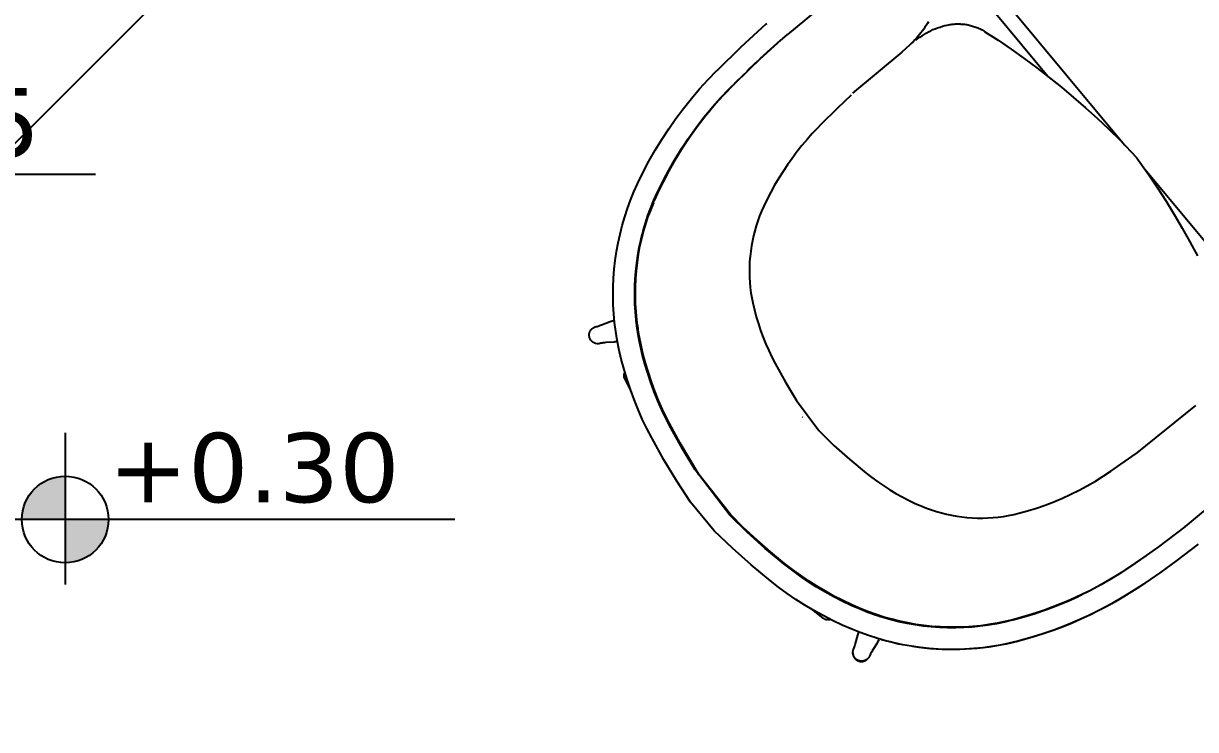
# Model space of a CAD drawing. Header units: millimetres. Extents: x 24870 to 27223, y 1839 to 3696.
# Drawn here: x 26509.9 to 26645.3, y 2853.5 to 2935 of the extents above; entities that cross this region are included whole.
import ezdxf

# ---------------------------------------------------------------- set-up
doc = ezdxf.new("R2010")
doc.units = ezdxf.units.MM
doc.layers.add('0-gnrl-symb-elevation', color=6, linetype='Continuous')
doc.layers.add('2-tef-hareketli', color=251, linetype='Continuous')
doc.styles.add('geoID', font='verdana.ttf')

# ---------------------------------------------------------------- blocks, each defined once
blk = doc.blocks.new('targe plan')
at = {"color": 0}
for p, q in [((2870.63, 126.97), (2873.47, 127.49)), ((2873.47, 127.49), (2876.32, 127.93)), ((2876.32, 127.93), (2879.19, 128.27)), ((2879.19, 128.27), (2883.52, 128.27)), ((2883.52, 128.27), (2886.38, 127.93)), ((2886.38, 127.93), (2889.23, 127.49)), ((2889.23, 127.49), (2892.07, 126.97)), ((2865.92, 125.7), (2867.09, 126.07)), ((2867.09, 126.07), (2868.26, 126.41)), ((2868.26, 126.41), (2869.44, 126.71)), ((2869.44, 126.71), (2870.63, 126.97)), ((2870.64, 126.95), (2870.63, 126.97)), ((2892.07, 126.97), (2893.26, 126.71)), ((2892.07, 126.95), (2892.07, 126.97)), ((2893.26, 126.71), (2894.45, 126.41)), ((2894.45, 126.41), (2895.62, 126.07)), ((2895.62, 126.07), (2896.78, 125.7)), ((2856.58, 124.55), (2856.56, 124.51)), ((2856.59, 124.58), (2856.58, 124.55)), ((2856.6, 124.61), (2856.59, 124.58)), ((2856.62, 124.64), (2856.6, 124.61)), ((2856.6, 124.53), (2856.61, 124.56)), ((2856.61, 124.56), (2856.62, 124.59)), ((2856.63, 124.67), (2856.62, 124.64)), ((2856.62, 124.59), (2856.64, 124.62)), ((2856.65, 124.7), (2856.63, 124.67)), ((2856.64, 124.62), (2856.66, 124.65)), ((2856.67, 124.73), (2856.65, 124.7)), ((2856.66, 124.65), (2856.67, 124.68)), ((2856.69, 124.76), (2856.67, 124.73)), ((2856.67, 124.68), (2856.69, 124.71)), ((2856.71, 124.79), (2856.69, 124.76)), ((2856.69, 124.71), (2856.71, 124.74)), ((2856.73, 124.81), (2856.71, 124.79)), ((2856.71, 124.74), (2856.73, 124.77)), ((2856.75, 124.84), (2856.73, 124.81)), ((2856.73, 124.77), (2856.76, 124.8)), ((2856.77, 124.87), (2856.75, 124.84)), ((2856.76, 124.8), (2856.78, 124.82)), ((2856.8, 124.89), (2856.77, 124.87)), ((2856.78, 124.82), (2856.8, 124.85)), ((2856.82, 124.92), (2856.8, 124.89)), ((2856.8, 124.85), (2856.83, 124.87)), ((2856.85, 124.94), (2856.82, 124.92)), ((2856.83, 124.87), (2856.85, 124.9)), ((2856.87, 124.96), (2856.85, 124.94)), ((2856.85, 124.9), (2856.88, 124.92)), ((2856.9, 124.98), (2856.87, 124.96)), ((2856.88, 124.92), (2856.91, 124.94)), ((2856.93, 125), (2856.9, 124.98)), ((2856.91, 124.94), (2856.93, 124.96)), ((2856.96, 125.02), (2856.93, 125)), ((2856.93, 124.96), (2856.96, 124.98)), ((2856.98, 125.04), (2856.96, 125.02)), ((2856.96, 124.98), (2856.99, 125)), ((2857.01, 125.06), (2856.98, 125.04)), ((2856.99, 125), (2857.02, 125.02)), ((2857.04, 125.07), (2857.01, 125.06)), ((2857.02, 125.02), (2857.05, 125.04)), ((2857.07, 125.09), (2857.04, 125.07)), ((2857.05, 125.04), (2857.08, 125.05)), ((2857.11, 125.1), (2857.07, 125.09)), ((2857.08, 125.05), (2857.12, 125.07)), ((2857.14, 125.12), (2857.11, 125.1)), ((2857.12, 125.07), (2857.15, 125.08)), ((2857.17, 125.13), (2857.14, 125.12)), ((2857.15, 125.08), (2857.18, 125.09)), ((2857.2, 125.14), (2857.17, 125.13)), ((2857.18, 125.09), (2857.21, 125.11)), ((2857.23, 125.15), (2857.2, 125.14)), ((2857.21, 125.11), (2857.25, 125.12)), ((2857.27, 125.16), (2857.23, 125.15)), ((2857.25, 125.12), (2857.28, 125.13)), ((2857.3, 125.17), (2857.27, 125.16)), ((2857.28, 125.13), (2857.31, 125.13)), ((2857.34, 125.17), (2857.3, 125.17)), ((2857.31, 125.13), (2857.35, 125.14)), ((2857.37, 125.18), (2857.34, 125.17)), ((2857.35, 125.14), (2857.38, 125.15)), ((2857.4, 125.18), (2857.37, 125.18)), ((2857.38, 125.15), (2857.42, 125.15)), ((2857.44, 125.19), (2857.4, 125.18)), ((2857.42, 125.15), (2857.45, 125.15)), ((2857.47, 125.19), (2857.44, 125.19)), ((2857.45, 125.15), (2857.49, 125.16)), ((2857.51, 125.19), (2857.47, 125.19)), ((2857.49, 125.16), (2857.52, 125.16)), ((2857.51, 125.19), (2857.52, 125.16)), ((2857.54, 125.19), (2857.51, 125.19)), ((2857.52, 125.16), (2857.56, 125.16)), ((2857.57, 125.19), (2857.54, 125.19)), ((2857.56, 125.16), (2857.59, 125.16)), ((2857.61, 125.18), (2857.57, 125.19)), ((2857.59, 125.16), (2857.63, 125.15)), ((2857.64, 125.18), (2857.61, 125.18)), ((2857.63, 125.15), (2857.66, 125.15)), ((2857.67, 125.18), (2857.64, 125.18)), ((2857.66, 125.15), (2857.69, 125.14)), ((2857.71, 125.17), (2857.67, 125.18)), ((2857.69, 125.14), (2857.73, 125.14)), ((2857.74, 125.16), (2857.71, 125.17)), ((2857.73, 125.14), (2857.76, 125.13)), ((2857.77, 125.15), (2857.74, 125.16)), ((2857.76, 125.13), (2857.8, 125.12)), ((2857.81, 125.14), (2857.77, 125.15)), ((2857.8, 125.12), (2857.83, 125.11)), ((2857.84, 125.13), (2857.81, 125.14)), ((2857.83, 125.11), (2857.86, 125.1)), ((2857.87, 125.12), (2857.84, 125.13)), ((2857.86, 125.1), (2857.89, 125.09)), ((2857.9, 125.11), (2857.87, 125.12)), ((2857.89, 125.09), (2857.93, 125.08)), ((2857.93, 125.09), (2857.9, 125.11)), ((2857.96, 125.08), (2857.93, 125.09)), ((2857.93, 125.08), (2857.96, 125.06)), ((2857.99, 125.06), (2857.96, 125.08)), ((2857.96, 125.06), (2857.99, 125.05)), ((2858.02, 125.05), (2857.99, 125.06)), ((2857.99, 125.05), (2858.02, 125.03)), ((2858.05, 125.03), (2858.02, 125.05)), ((2858.02, 125.03), (2858.05, 125.01)), ((2858.08, 125.01), (2858.05, 125.03)), ((2858.05, 125.01), (2858.08, 125)), ((2858.11, 124.99), (2858.08, 125.01)), ((2858.08, 125), (2858.11, 124.98)), ((2858.13, 124.97), (2858.11, 124.99)), ((2858.11, 124.98), (2858.13, 124.96)), ((2858.16, 124.95), (2858.13, 124.97)), ((2858.13, 124.96), (2858.16, 124.94)), ((2858.16, 124.94), (2858.19, 124.91)), ((2858.19, 124.91), (2858.21, 124.89)), ((2858.21, 124.89), (2858.24, 124.87)), ((2858.24, 124.87), (2858.26, 124.84)), ((2858.26, 124.84), (2858.28, 124.82)), ((2858.28, 124.82), (2858.31, 124.79)), ((2858.31, 124.79), (2858.33, 124.76)), ((2858.33, 124.76), (2858.35, 124.73)), ((2858.35, 124.73), (2858.37, 124.71)), ((2858.37, 124.71), (2858.38, 124.68)), ((2858.38, 124.68), (2858.4, 124.65)), ((2858.4, 124.65), (2858.42, 124.62)), ((2858.42, 124.62), (2858.49, 124.49)), ((2862.51, 124.37), (2863.64, 124.85)), ((2862.77, 124.51), (2862.78, 124.53)), ((2862.78, 124.53), (2862.79, 124.56)), ((2862.79, 124.56), (2862.8, 124.58)), ((2862.8, 124.58), (2862.81, 124.61)), ((2862.81, 124.61), (2862.83, 124.63)), ((2862.83, 124.63), (2862.84, 124.66)), ((2862.84, 124.66), (2862.86, 124.68)), ((2862.86, 124.68), (2862.87, 124.7)), ((2862.87, 124.7), (2862.89, 124.73)), ((2862.89, 124.73), (2862.9, 124.75)), ((2862.9, 124.75), (2862.92, 124.77)), ((2862.92, 124.77), (2862.94, 124.79)), ((2862.94, 124.79), (2862.96, 124.81)), ((2862.96, 124.81), (2862.98, 124.83)), ((2862.98, 124.83), (2863, 124.85)), ((2863, 124.85), (2863.02, 124.87)), ((2863.02, 124.87), (2863.04, 124.88)), ((2863.04, 124.88), (2863.06, 124.9)), ((2863.06, 124.9), (2863.09, 124.92)), ((2863.09, 124.92), (2863.11, 124.93)), ((2863.11, 124.93), (2863.13, 124.94)), ((2863.13, 124.94), (2863.16, 124.96)), ((2863.16, 124.96), (2863.18, 124.97)), ((2863.18, 124.97), (2863.21, 124.98)), ((2863.21, 124.98), (2863.23, 124.99)), ((2863.23, 124.99), (2863.26, 125)), ((2863.26, 125), (2863.29, 125.01)), ((2863.29, 125.01), (2863.31, 125.02)), ((2863.31, 125.02), (2863.34, 125.03)), ((2863.34, 125.03), (2863.37, 125.03)), ((2863.37, 125.03), (2863.39, 125.04)), ((2863.39, 125.04), (2863.39, 125.04)), ((2863.39, 125.04), (2863.39, 125.04)), ((2863.39, 125.04), (2863.39, 125.04)), ((2863.39, 125.04), (2863.39, 125.04)), ((2863.39, 125.04), (2863.39, 125.04)), ((2863.39, 125.04), (2863.39, 125.04)), ((2863.39, 125.04), (2863.39, 125.04)), ((2863.39, 125.04), (2863.39, 125.04)), ((2863.39, 125.04), (2863.39, 125.04)), ((2863.39, 125.04), (2863.39, 125.04)), ((2863.39, 125.04), (2863.39, 125.04)), ((2863.39, 125.04), (2863.39, 125.04)), ((2863.39, 125.04), (2863.39, 125.04)), ((2863.39, 125.04), (2863.39, 125.04)), ((2863.39, 125.04), (2863.39, 125.04)), ((2863.39, 125.04), (2863.39, 125.04)), ((2863.39, 125.04), (2863.39, 125.04)), ((2863.39, 125.04), (2863.39, 125.04)), ((2863.39, 125.04), (2863.39, 125.04)), ((2863.39, 125.04), (2863.4, 125.04)), ((2863.4, 125.04), (2864.81, 125.32)), ((2863.46, 125.05), (2863.5, 125.06)), ((2863.64, 124.85), (2864.77, 125.29)), ((2864.73, 125.31), (2864.88, 125.34)), ((2864.77, 125.29), (2865.92, 125.7)), ((2871.13, 124.52), (2873.89, 125.03)), ((2871.13, 124.42), (2873.2, 124.81)), ((2871.13, 124.53), (2871.13, 124.52)), ((2873.2, 124.81), (2875.27, 125.15)), ((2873.89, 125.03), (2876.66, 125.45)), ((2875.27, 125.15), (2877.36, 125.45)), ((2876.66, 125.45), (2879.45, 125.72)), ((2877.36, 125.45), (2879.45, 125.62)), ((2879.45, 125.62), (2885.35, 125.45)), ((2885.35, 125.45), (2887.43, 125.15)), ((2886.04, 125.45), (2888.82, 125.03)), ((2887.43, 125.15), (2889.51, 124.81)), ((2888.82, 125.03), (2891.57, 124.52)), ((2889.51, 124.81), (2891.57, 124.42)), ((2896.78, 125.7), (2897.93, 125.29)), ((2897.93, 125.29), (2899.07, 124.85)), ((2897.99, 125.27), (2899.34, 124.98)), ((2899.07, 124.85), (2900.19, 124.37)), ((2899.34, 124.98), (2899.36, 124.97)), ((2899.36, 124.97), (2899.39, 124.96)), ((2899.39, 124.96), (2899.41, 124.95)), ((2899.41, 124.95), (2899.44, 124.94)), ((2899.44, 124.94), (2899.47, 124.93)), ((2899.47, 124.93), (2899.49, 124.92)), ((2899.49, 124.92), (2899.51, 124.9)), ((2899.51, 124.9), (2899.54, 124.89)), ((2899.54, 124.89), (2899.56, 124.88)), ((2899.56, 124.88), (2899.58, 124.86)), ((2899.58, 124.86), (2899.61, 124.84)), ((2899.61, 124.84), (2899.63, 124.83)), ((2899.63, 124.83), (2899.65, 124.81)), ((2899.65, 124.81), (2899.67, 124.79)), ((2899.67, 124.79), (2899.69, 124.77)), ((2899.69, 124.77), (2899.71, 124.75)), ((2899.71, 124.75), (2899.73, 124.73)), ((2899.73, 124.73), (2899.74, 124.71)), ((2899.74, 124.71), (2899.76, 124.69)), ((2899.76, 124.69), (2899.78, 124.67)), ((2899.78, 124.67), (2899.79, 124.65)), ((2899.79, 124.65), (2899.81, 124.63)), ((2899.81, 124.63), (2899.82, 124.6)), ((2899.82, 124.6), (2899.83, 124.58)), ((2899.83, 124.58), (2899.84, 124.56)), ((2899.84, 124.56), (2899.85, 124.54)), ((2899.85, 124.54), (2899.86, 124.52)), ((2904.22, 124.49), (2904.29, 124.62)), ((2904.29, 124.62), (2904.3, 124.65)), ((2904.3, 124.65), (2904.32, 124.68)), ((2904.32, 124.68), (2904.34, 124.71)), ((2904.34, 124.71), (2904.36, 124.73)), ((2904.36, 124.73), (2904.38, 124.76)), ((2904.38, 124.76), (2904.4, 124.79)), ((2904.4, 124.79), (2904.42, 124.82)), ((2904.42, 124.82), (2904.44, 124.84)), ((2904.44, 124.84), (2904.47, 124.87)), ((2904.47, 124.87), (2904.49, 124.89)), ((2904.49, 124.89), (2904.52, 124.91)), ((2904.52, 124.91), (2904.54, 124.94)), ((2904.54, 124.94), (2904.57, 124.96)), ((2904.57, 124.96), (2904.6, 124.98)), ((2904.6, 124.98), (2904.63, 125)), ((2904.63, 125), (2904.66, 125.01)), ((2904.66, 125.01), (2904.69, 125.03)), ((2904.69, 125.03), (2904.72, 125.05)), ((2904.72, 125.05), (2904.75, 125.06)), ((2904.75, 125.06), (2904.78, 125.08)), ((2904.78, 125.08), (2904.81, 125.09)), ((2904.81, 125.09), (2904.84, 125.1)), ((2904.84, 125.1), (2904.88, 125.11)), ((2904.88, 125.11), (2904.91, 125.12)), ((2904.91, 125.12), (2904.94, 125.13)), ((2904.94, 125.13), (2904.98, 125.14)), ((2904.98, 125.14), (2905.01, 125.14)), ((2905.01, 125.14), (2905.04, 125.15)), ((2905.04, 125.15), (2905.08, 125.15)), ((2905.08, 125.15), (2905.11, 125.16)), ((2905.11, 125.16), (2905.15, 125.16)), ((2905.15, 125.16), (2905.18, 125.16)), ((2905.18, 125.16), (2905.22, 125.16)), ((2905.22, 125.16), (2905.25, 125.15)), ((2905.25, 125.15), (2905.29, 125.15)), ((2905.29, 125.15), (2905.32, 125.15)), ((2905.32, 125.15), (2905.36, 125.14)), ((2905.36, 125.14), (2905.39, 125.13)), ((2905.39, 125.13), (2905.42, 125.13)), ((2905.42, 125.13), (2905.46, 125.12)), ((2905.46, 125.12), (2905.49, 125.11)), ((2905.49, 125.11), (2905.52, 125.09)), ((2905.52, 125.09), (2905.56, 125.08)), ((2905.56, 125.08), (2905.59, 125.07)), ((2905.59, 125.07), (2905.62, 125.05)), ((2905.62, 125.05), (2905.65, 125.04)), ((2905.65, 125.04), (2905.68, 125.02)), ((2905.68, 125.02), (2905.71, 125)), ((2905.71, 125), (2905.74, 124.98)), ((2905.74, 124.98), (2905.77, 124.96)), ((2905.77, 124.96), (2905.8, 124.94)), ((2905.8, 124.94), (2905.83, 124.92)), ((2905.83, 124.92), (2905.85, 124.9)), ((2905.85, 124.9), (2905.88, 124.87)), ((2905.88, 124.87), (2905.9, 124.85)), ((2905.9, 124.85), (2905.93, 124.82)), ((2905.93, 124.82), (2905.95, 124.8)), ((2905.95, 124.8), (2905.97, 124.77)), ((2905.97, 124.77), (2905.99, 124.74)), ((2905.99, 124.74), (2906.01, 124.71)), ((2906.01, 124.71), (2906.03, 124.68)), ((2906.03, 124.68), (2906.05, 124.65)), ((2906.05, 124.65), (2906.06, 124.62)), ((2906.06, 124.62), (2906.08, 124.59)), ((2906.08, 124.59), (2906.09, 124.56)), ((2906.09, 124.56), (2906.11, 124.53)), ((2856.52, 124.31), (2856.51, 124.28)), ((2856.51, 124.28), (2856.51, 124.25)), ((2856.51, 124.25), (2856.51, 124.21)), ((2856.51, 124.21), (2856.51, 124.18)), ((2856.53, 124.38), (2856.52, 124.35)), ((2856.52, 124.35), (2856.52, 124.31)), ((2856.52, 124.15), (2856.53, 124.18)), ((2856.53, 124.11), (2856.52, 124.15)), ((2856.54, 124.41), (2856.53, 124.38)), ((2856.53, 124.29), (2856.54, 124.32)), ((2856.53, 124.25), (2856.53, 124.29)), ((2856.53, 124.22), (2856.53, 124.25)), ((2856.53, 124.18), (2856.53, 124.22)), ((2856.53, 124.08), (2856.53, 124.11)), ((2856.53, 124.05), (2856.53, 124.08)), ((2856.53, 124.01), (2856.53, 124.05)), ((2856.54, 123.98), (2856.53, 124.01)), ((2856.55, 124.48), (2856.54, 124.45)), ((2856.54, 124.45), (2856.54, 124.41)), ((2856.54, 124.32), (2856.55, 124.36)), ((2856.55, 123.94), (2856.54, 123.98)), ((2856.56, 124.51), (2856.55, 124.48)), ((2856.55, 124.39), (2856.56, 124.43)), ((2856.55, 124.36), (2856.55, 124.39)), ((2856.56, 123.91), (2856.55, 123.94)), ((2856.56, 124.43), (2856.57, 124.46)), ((2856.56, 123.87), (2856.56, 123.91)), ((2856.57, 123.84), (2856.56, 123.87)), ((2856.57, 124.46), (2856.58, 124.49)), ((2856.59, 123.81), (2856.57, 123.84)), ((2856.58, 124.49), (2856.6, 124.53)), ((2856.6, 123.77), (2856.59, 123.81)), ((2856.61, 123.74), (2856.6, 123.77)), ((2856.63, 123.71), (2856.61, 123.74)), ((2856.69, 123.58), (2856.63, 123.71)), ((2856.75, 123.45), (2856.69, 123.58)), ((2856.8, 123.32), (2856.75, 123.45)), ((2856.85, 123.19), (2856.8, 123.32)), ((2856.9, 123.07), (2856.85, 123.19)), ((2858.49, 124.49), (2858.56, 124.36)), ((2858.56, 124.36), (2858.63, 124.25)), ((2858.63, 124.25), (2858.7, 124.13)), ((2858.7, 124.13), (2858.78, 124.02)), ((2858.78, 124.02), (2859.35, 123.22)), ((2859.35, 123.22), (2859.42, 123.12)), ((2859.41, 122.82), (2860.32, 123.31)), ((2860.32, 123.31), (2861.41, 123.86)), ((2861.41, 123.86), (2862.51, 124.37)), ((2862.76, 124.48), (2862.77, 124.51)), ((2865.64, 122.95), (2866.72, 123.33)), ((2865.64, 122.85), (2866.72, 123.23)), ((2866.88, 123.28), (2866.18, 123.04)), ((2866.72, 123.33), (2867.81, 123.68)), ((2866.72, 123.23), (2867.81, 123.58)), ((2867.81, 123.68), (2868.91, 123.99)), ((2867.81, 123.58), (2868.91, 123.89)), ((2868.91, 123.99), (2870.01, 124.27)), ((2868.91, 123.89), (2870.01, 124.17)), ((2870.01, 124.27), (2871.13, 124.52)), ((2870.01, 124.17), (2871.13, 124.42)), ((2871.13, 124.52), (2871.13, 124.52)), ((2891.57, 124.52), (2892.69, 124.27)), ((2891.57, 124.42), (2892.69, 124.17)), ((2892.69, 124.27), (2893.8, 123.99)), ((2892.69, 124.17), (2893.8, 123.89)), ((2893.8, 123.99), (2894.9, 123.68)), ((2893.8, 123.89), (2894.9, 123.58)), ((2894.9, 123.68), (2895.98, 123.33)), ((2894.9, 123.58), (2895.98, 123.23)), ((2895.98, 123.33), (2897.06, 122.95)), ((2895.98, 123.23), (2897.06, 122.85)), ((2900.19, 124.37), (2901.3, 123.86)), ((2901.3, 123.86), (2902.39, 123.31)), ((2902.38, 123.29), (2902.39, 123.31)), ((2902.39, 123.31), (2903.29, 122.82)), ((2903.29, 123.12), (2903.35, 123.22)), ((2903.35, 123.22), (2903.93, 124.02)), ((2903.93, 124.02), (2904, 124.13)), ((2904, 124.13), (2904.08, 124.25)), ((2904.08, 124.25), (2904.15, 124.36)), ((2904.15, 124.36), (2904.22, 124.49)), ((2905.85, 123.19), (2905.8, 123.07)), ((2905.9, 123.32), (2905.85, 123.19)), ((2905.95, 123.45), (2905.9, 123.32)), ((2906.01, 123.58), (2905.95, 123.45)), ((2906.08, 123.71), (2906.01, 123.58)), ((2906.09, 123.74), (2906.08, 123.71)), ((2906.11, 123.77), (2906.09, 123.74)), ((2906.11, 124.53), (2906.12, 124.49)), ((2906.12, 123.81), (2906.11, 123.77)), ((2906.12, 124.49), (2906.13, 124.46)), ((2906.13, 123.84), (2906.12, 123.81)), ((2906.13, 124.46), (2906.14, 124.43)), ((2906.14, 123.87), (2906.13, 123.84)), ((2906.14, 124.43), (2906.15, 124.39)), ((2906.15, 123.91), (2906.14, 123.87)), ((2906.15, 124.39), (2906.16, 124.36)), ((2906.16, 123.94), (2906.15, 123.91)), ((2906.16, 124.36), (2906.17, 124.32)), ((2906.17, 124.01), (2906.16, 123.98)), ((2906.16, 123.98), (2906.16, 123.94)), ((2906.17, 124.32), (2906.17, 124.29)), ((2906.17, 124.29), (2906.17, 124.25)), ((2906.17, 124.25), (2906.18, 124.22)), ((2906.18, 124.08), (2906.17, 124.05)), ((2906.17, 124.05), (2906.17, 124.01)), ((2906.18, 124.22), (2906.18, 124.18)), ((2906.18, 124.18), (2906.18, 124.15)), ((2906.18, 124.15), (2906.18, 124.11)), ((2906.18, 124.11), (2906.18, 124.08)), ((2857.22, 122.08), (2856.9, 123.07)), ((2857.27, 121.96), (2857.22, 122.08)), ((2857.32, 121.83), (2857.27, 121.96)), ((2857.37, 121.7), (2857.32, 121.83)), ((2857.66, 121.75), (2858.53, 122.3)), ((2858.53, 122.3), (2859.41, 122.82)), ((2859.42, 123.12), (2859.49, 123.01)), ((2859.49, 123.01), (2859.55, 122.9)), ((2862.49, 121.61), (2863.53, 122.09)), ((2862.49, 121.51), (2863.53, 121.99)), ((2863.2, 121.84), (2863.03, 121.76)), ((2864.03, 122.21), (2863.06, 121.78)), ((2863.06, 121.78), (2863.67, 122.06)), ((2863.53, 122.09), (2864.58, 122.54)), ((2863.53, 121.99), (2864.58, 122.44)), ((2863.79, 122.1), (2863.68, 122.05)), ((2864.33, 122.34), (2863.78, 122.11)), ((2865.01, 122.61), (2864.03, 122.21)), ((2864.38, 122.35), (2864.33, 122.33)), ((2864.97, 122.6), (2864.38, 122.36)), ((2864.58, 122.54), (2865.64, 122.95)), ((2864.58, 122.44), (2865.64, 122.85)), ((2864.88, 122.56), (2864.98, 122.6)), ((2865.58, 122.82), (2864.99, 122.6)), ((2865.88, 122.94), (2865.65, 122.85)), ((2866.18, 123.04), (2866.21, 123.06)), ((2866.34, 123.11), (2866.21, 123.06)), ((2897.06, 122.95), (2898.12, 122.54)), ((2897.06, 122.85), (2898.12, 122.44)), ((2898.12, 122.54), (2899.17, 122.09)), ((2898.12, 122.44), (2899.17, 121.99)), ((2899.17, 122.09), (2900.21, 121.61)), ((2899.17, 121.99), (2900.21, 121.51)), ((2903.15, 122.9), (2903.22, 123.01)), ((2903.22, 123.01), (2903.29, 123.12)), ((2903.29, 122.82), (2904.18, 122.3)), ((2904.18, 122.3), (2905.05, 121.75)), ((2905.39, 121.83), (2905.33, 121.7)), ((2905.44, 121.96), (2905.39, 121.83)), ((2905.48, 122.08), (2905.44, 121.96)), ((2905.8, 123.07), (2905.48, 122.08)), ((2855.17, 119.92), (2855.98, 120.56)), ((2855.55, 120.24), (2856.36, 120.85)), ((2855.98, 120.56), (2856.81, 121.17)), ((2856.36, 120.85), (2857.19, 121.45)), ((2856.81, 121.17), (2857.66, 121.75)), ((2857.42, 121.6), (2857.7, 121.78)), ((2859.83, 120.17), (2860.64, 120.65)), ((2859.83, 120.07), (2860.64, 120.55)), ((2860.91, 120.7), (2860.57, 120.51)), ((2860.64, 120.65), (2861.47, 121.1)), ((2860.64, 120.55), (2861.47, 121)), ((2860.94, 120.72), (2860.91, 120.7)), ((2861.48, 121), (2861.04, 120.77)), ((2861.47, 121.1), (2862.49, 121.61)), ((2861.47, 121), (2862.49, 121.51)), ((2861.47, 121), (2861.48, 121)), ((2861.75, 121.15), (2861.5, 121.02)), ((2862.04, 121.29), (2861.75, 121.14)), ((2861.75, 121.14), (2861.78, 121.16)), ((2862.62, 121.57), (2862.39, 121.46)), ((2900.21, 121.61), (2901.23, 121.1)), ((2900.21, 121.51), (2901.23, 121)), ((2900.86, 121.28), (2901.67, 120.85)), ((2901.23, 121.1), (2902.06, 120.65)), ((2901.23, 121), (2902.06, 120.55)), ((2902.06, 120.65), (2902.87, 120.17)), ((2902.06, 120.55), (2902.87, 120.07)), ((2905.05, 121.75), (2905.9, 121.17)), ((2905.9, 121.17), (2906.73, 120.56)), ((2906.73, 120.56), (2907.53, 119.92)), ((2853.62, 118.56), (2854.39, 119.25)), ((2853.76, 118.7), (2854.3, 119.19)), ((2854.39, 119.25), (2855.17, 119.92)), ((2854.76, 119.59), (2855.55, 120.24)), ((2857.5, 118.57), (2858.26, 119.13)), ((2858.26, 119.13), (2859.03, 119.66)), ((2858.26, 119.03), (2859.03, 119.56)), ((2859.03, 119.66), (2859.83, 120.17)), ((2859.03, 119.56), (2859.83, 120.07)), ((2859.37, 119.87), (2859.33, 119.86)), ((2859.33, 119.76), (2859.33, 119.85)), ((2859.41, 119.88), (2859.37, 119.87)), ((2859.44, 119.89), (2859.41, 119.88)), ((2859.48, 119.9), (2859.44, 119.89)), ((2859.52, 119.91), (2859.48, 119.9)), ((2859.55, 119.93), (2859.52, 119.91)), ((2859.59, 119.94), (2859.55, 119.93)), ((2859.62, 119.96), (2859.59, 119.94)), ((2859.66, 119.98), (2859.62, 119.96)), ((2859.89, 120.11), (2859.66, 119.97)), ((2859.8, 120.06), (2859.77, 120.04)), ((2859.84, 120.09), (2859.8, 120.06)), ((2859.87, 120.12), (2859.84, 120.09)), ((2859.9, 120.14), (2859.87, 120.12)), ((2859.94, 120.17), (2859.9, 120.14)), ((2859.97, 120.2), (2859.94, 120.17)), ((2860.06, 120.3), (2859.97, 120.2)), ((2860.41, 120.42), (2860.12, 120.25)), ((2902.74, 120.2), (2902.65, 120.3)), ((2902.77, 120.17), (2902.74, 120.2)), ((2902.8, 120.15), (2902.77, 120.17)), ((2902.83, 120.12), (2902.8, 120.15)), ((2902.86, 120.09), (2902.83, 120.12)), ((2902.9, 120.07), (2902.86, 120.09)), ((2902.87, 120.17), (2903.67, 119.66)), ((2902.87, 120.07), (2903.67, 119.56)), ((2902.93, 120.05), (2902.9, 120.07)), ((2902.97, 120.02), (2902.93, 120.05)), ((2903, 120), (2902.97, 120.02)), ((2903.04, 119.98), (2903, 120)), ((2903.08, 119.96), (2903.04, 119.98)), ((2903.11, 119.94), (2903.08, 119.96)), ((2903.15, 119.93), (2903.11, 119.94)), ((2903.19, 119.91), (2903.15, 119.93)), ((2903.23, 119.9), (2903.19, 119.91)), ((2903.27, 119.89), (2903.23, 119.9)), ((2903.31, 119.88), (2903.27, 119.89)), ((2903.35, 119.87), (2903.31, 119.88)), ((2903.35, 119.77), (2903.35, 119.87)), ((2903.67, 119.66), (2904.45, 119.13)), ((2903.67, 119.56), (2904.45, 119.03)), ((2904.45, 119.13), (2905.21, 118.57)), ((2907.53, 119.92), (2908.32, 119.25)), ((2908.32, 119.25), (2909.08, 118.56)), ((2852.17, 117.1), (2852.89, 117.85)), ((2852.78, 117.76), (2853.27, 118.23)), ((2852.89, 117.85), (2853.62, 118.56)), ((2853.27, 118.23), (2853.76, 118.7)), ((2856.03, 117.37), (2856.75, 117.98)), ((2856.03, 117.27), (2856.75, 117.88)), ((2856.75, 117.98), (2857.5, 118.57)), ((2856.75, 117.88), (2857.5, 118.47)), ((2857.27, 118.31), (2857.06, 118.14)), ((2857.33, 118.36), (2857.33, 118.44)), ((2857.5, 118.47), (2858.26, 119.03)), ((2857.74, 118.66), (2857.71, 118.63)), ((2857.81, 118.71), (2857.84, 118.74)), ((2904.45, 119.03), (2905.21, 118.47)), ((2905.21, 118.57), (2905.95, 117.98)), ((2905.21, 118.47), (2905.95, 117.88)), ((2905.35, 118.36), (2905.35, 118.46)), ((2905.95, 117.98), (2906.67, 117.37)), ((2905.95, 117.88), (2906.67, 117.27)), ((2909.08, 118.56), (2909.82, 117.85)), ((2909.82, 117.85), (2910.53, 117.1)), ((2851.4, 116.26), (2851.85, 116.77)), ((2851.49, 116.34), (2852.17, 117.1)), ((2851.85, 116.77), (2852.31, 117.27)), ((2852.31, 117.27), (2852.78, 117.76)), ((2854.66, 116.08), (2855.34, 116.74)), ((2854.66, 115.98), (2855.34, 116.64)), ((2855.34, 116.74), (2856.03, 117.37)), ((2855.34, 116.64), (2856.03, 117.27)), ((2906.31, 117.67), (2906.95, 117.11)), ((2906.67, 117.37), (2907.37, 116.74)), ((2906.67, 117.27), (2907.37, 116.64)), ((2906.95, 117.11), (2907.57, 116.53)), ((2907.37, 116.74), (2908.05, 116.08)), ((2907.37, 116.64), (2908.05, 115.98)), ((2910.53, 117.1), (2911.22, 116.34)), ((2850.13, 114.68), (2850.54, 115.21)), ((2850.19, 114.74), (2850.83, 115.55)), ((2850.54, 115.21), (2850.97, 115.74)), ((2850.83, 115.55), (2851.49, 116.34)), ((2850.97, 115.74), (2851.4, 116.26)), ((2853.38, 114.7), (2854.01, 115.4)), ((2853.38, 114.6), (2854.01, 115.3)), ((2854.01, 115.4), (2854.66, 116.08)), ((2854.01, 115.3), (2854.66, 115.98)), ((2854.13, 115.45), (2854.11, 115.41)), ((2854.33, 115.64), (2854.36, 115.69)), ((2908.05, 116.08), (2908.7, 115.4)), ((2908.05, 115.98), (2908.7, 115.3)), ((2908.52, 115.58), (2908.94, 115.12)), ((2908.7, 115.4), (2909.33, 114.7)), ((2908.7, 115.3), (2909.33, 114.6)), ((2908.94, 115.12), (2909.35, 114.66)), ((2911.22, 116.34), (2911.88, 115.55)), ((2911.88, 115.55), (2912.51, 114.74)), ((2849.01, 113.05), (2849.59, 113.9)), ((2849.35, 113.58), (2849.74, 114.14)), ((2849.59, 113.9), (2850.19, 114.74)), ((2849.74, 114.14), (2850.13, 114.68)), ((2852.19, 113.23), (2852.77, 113.98)), ((2852.19, 113.13), (2852.77, 113.88)), ((2852.77, 113.98), (2853.38, 114.7)), ((2852.77, 113.88), (2853.38, 114.6)), ((2909.33, 114.7), (2909.94, 113.98)), ((2909.33, 114.6), (2909.94, 113.88)), ((2909.35, 114.66), (2909.75, 114.18)), ((2909.75, 114.18), (2910.14, 113.7)), ((2909.94, 113.98), (2910.52, 113.23)), ((2909.94, 113.88), (2910.52, 113.13)), ((2912.51, 114.74), (2913.12, 113.9)), ((2913.12, 113.9), (2913.69, 113.05)), ((2848.27, 111.88), (2848.62, 112.46)), ((2848.46, 112.18), (2849.01, 113.05)), ((2848.62, 112.46), (2848.98, 113.02)), ((2848.98, 113.02), (2849.35, 113.58)), ((2851.11, 111.69), (2851.63, 112.47)), ((2851.11, 111.59), (2851.63, 112.37)), ((2851.63, 112.47), (2852.19, 113.23)), ((2851.63, 112.37), (2852.19, 113.13)), ((2910.14, 113.7), (2910.52, 113.21)), ((2910.52, 113.23), (2911.07, 112.47)), ((2910.52, 113.21), (2910.88, 112.71)), ((2910.52, 113.13), (2911.07, 112.37)), ((2910.88, 112.71), (2911.24, 112.2)), ((2911.07, 112.47), (2911.6, 111.69)), ((2911.07, 112.37), (2911.6, 111.59)), ((2913.69, 113.05), (2914.24, 112.18)), ((2847.46, 110.38), (2847.95, 111.29)), ((2847.61, 110.71), (2847.93, 111.3)), ((2847.93, 111.3), (2848.27, 111.88)), ((2847.95, 111.29), (2848.46, 112.18)), ((2850.6, 110.89), (2851.11, 111.69)), ((2850.6, 110.79), (2851.11, 111.59)), ((2877.97, 111.34), (2875.53, 110.96)), ((2880.42, 111.57), (2877.97, 111.34)), ((2884.7, 111.34), (2880.42, 111.57)), ((2882.84, 112.04), (2882.81, 112.04)), ((2882.86, 112.04), (2882.84, 112.04)), ((2887.14, 110.96), (2884.7, 111.34)), ((2911.24, 112.2), (2911.58, 111.69)), ((2911.58, 111.69), (2911.91, 111.17)), ((2911.6, 111.69), (2912.1, 110.89)), ((2911.6, 111.59), (2912.1, 110.79)), ((2911.91, 111.17), (2912.23, 110.64)), ((2914.24, 112.18), (2914.76, 111.29)), ((2914.76, 111.29), (2915.24, 110.38)), ((2847.01, 109.46), (2847.46, 110.38)), ((2847.01, 109.49), (2847.3, 110.1)), ((2847.3, 110.1), (2847.61, 110.71)), ((2849.68, 109.24), (2850.13, 110.07)), ((2849.68, 109.14), (2850.13, 109.97)), ((2850.13, 110.07), (2850.6, 110.89)), ((2850.13, 109.97), (2850.6, 110.79)), ((2869.9, 109.65), (2869.11, 109.37)), ((2870.69, 109.9), (2869.9, 109.65)), ((2871.49, 110.13), (2870.69, 109.9)), ((2872.29, 110.33), (2871.49, 110.13)), ((2873.1, 110.51), (2872.29, 110.33)), ((2875.53, 110.96), (2873.1, 110.51)), ((2889.57, 110.51), (2887.14, 110.96)), ((2890.38, 110.33), (2889.57, 110.51)), ((2891.19, 110.13), (2890.38, 110.33)), ((2891.99, 109.9), (2891.19, 110.13)), ((2892.78, 109.65), (2891.99, 109.9)), ((2893.56, 109.37), (2892.78, 109.65)), ((2912.04, 110.86), (2912.2, 110.59)), ((2912.1, 110.89), (2912.57, 110.07)), ((2912.1, 110.79), (2912.57, 109.97)), ((2912.41, 110.27), (2912.13, 110.73)), ((2912.23, 110.64), (2912.54, 110.11)), ((2912.54, 110.01), (2912.23, 110.54)), ((2912.54, 110.11), (2912.83, 109.57)), ((2912.83, 109.47), (2912.54, 110.01)), ((2912.57, 110.07), (2913.02, 109.24)), ((2912.57, 109.97), (2913.02, 109.14)), ((2915.24, 110.38), (2915.7, 109.46)), ((2846.11, 107.47), (2846.55, 108.49)), ((2846.4, 108.13), (2847.01, 109.46)), ((2846.55, 108.49), (2847.01, 109.49)), ((2847.02, 109.45), (2847.01, 109.46)), ((2848.7, 107.14), (2849.27, 108.39)), ((2849.27, 108.32), (2848.71, 107.1)), ((2848.87, 107.43), (2849.27, 108.29)), ((2849.27, 108.39), (2849.68, 109.24)), ((2849.27, 108.29), (2849.68, 109.14)), ((2849.27, 108.29), (2849.28, 108.36)), ((2866.82, 108.39), (2866.08, 108.02)), ((2867.58, 108.74), (2866.82, 108.39)), ((2868.34, 109.07), (2867.58, 108.74)), ((2869.11, 109.37), (2868.34, 109.07)), ((2894.33, 109.07), (2893.56, 109.37)), ((2895.1, 108.74), (2894.33, 109.07)), ((2895.85, 108.39), (2895.1, 108.74)), ((2896.59, 108.02), (2895.85, 108.39)), ((2912.83, 109.57), (2913.11, 109.03)), ((2913.16, 108.87), (2912.95, 109.28)), ((2913.38, 108.39), (2912.98, 109.2)), ((2913.02, 109.24), (2913.44, 108.39)), ((2913.02, 109.14), (2913.44, 108.29)), ((2913.11, 109.03), (2913.38, 108.49)), ((2913.38, 108.49), (2913.82, 107.53)), ((2913.38, 108.39), (2913.42, 108.32)), ((2913.98, 107.06), (2913.39, 108.36)), ((2913.44, 108.39), (2914.04, 107.05)), ((2913.44, 108.29), (2914.06, 106.92)), ((2915.69, 109.46), (2915.68, 109.45)), ((2915.7, 109.46), (2916.3, 108.13)), ((2845.7, 106.44), (2846.11, 107.47)), ((2845.85, 106.78), (2846.4, 108.13)), ((2848.17, 105.86), (2848.7, 107.14)), ((2848.71, 107.1), (2848.2, 105.86)), ((2848.5, 106.56), (2848.87, 107.43)), ((2864.52, 107.11), (2864.03, 106.77)), ((2865.03, 107.43), (2864.52, 107.11)), ((2865.55, 107.74), (2865.03, 107.43)), ((2866.08, 108.02), (2865.55, 107.74)), ((2897.12, 107.74), (2896.59, 108.02)), ((2897.64, 107.43), (2897.12, 107.74)), ((2898.15, 107.11), (2897.64, 107.43)), ((2898.65, 106.77), (2898.15, 107.11)), ((2913.83, 107.43), (2913.65, 107.84)), ((2913.82, 107.53), (2914.23, 106.58)), ((2914.52, 105.75), (2913.98, 107.06)), ((2914.04, 107.05), (2914.6, 105.69)), ((2916.3, 108.13), (2916.86, 106.78)), ((2845.31, 105.4), (2845.7, 106.44)), ((2845.33, 105.42), (2845.85, 106.78)), ((2847.68, 104.57), (2848.17, 105.86)), ((2848.2, 105.86), (2847.72, 104.61)), ((2847.8, 104.8), (2848.14, 105.69)), ((2848.14, 105.69), (2848.5, 106.56)), ((2862.61, 105.65), (2862.17, 105.25)), ((2863.07, 106.04), (2862.61, 105.65)), ((2863.54, 106.41), (2863.07, 106.04)), ((2864.03, 106.77), (2863.54, 106.41)), ((2899.13, 106.41), (2898.65, 106.77)), ((2899.6, 106.04), (2899.13, 106.41)), ((2900.06, 105.65), (2899.6, 106.04)), ((2900.51, 105.25), (2900.06, 105.65)), ((2914.06, 106.92), (2914.63, 105.52)), ((2914.23, 106.58), (2914.61, 105.62)), ((2915.02, 104.42), (2914.52, 105.75)), ((2914.6, 105.69), (2915.11, 104.32)), ((2914.61, 105.62), (2914.98, 104.64)), ((2916.86, 106.78), (2917.37, 105.42)), ((2844.61, 103.29), (2844.94, 104.35)), ((2844.86, 104.03), (2845.33, 105.42)), ((2844.94, 104.35), (2845.31, 105.4)), ((2847.24, 103.26), (2847.68, 104.57)), ((2847.72, 104.61), (2847.28, 103.34)), ((2847.48, 103.9), (2847.8, 104.8)), ((2861.32, 104.39), (2860.92, 103.94)), ((2861.74, 104.83), (2861.32, 104.39)), ((2862.17, 105.25), (2861.74, 104.83)), ((2900.94, 104.83), (2900.51, 105.25)), ((2901.35, 104.39), (2900.94, 104.83)), ((2901.76, 103.94), (2901.35, 104.39)), ((2914.63, 105.52), (2915.15, 104.11)), ((2914.98, 104.64), (2915.32, 103.66)), ((2915.48, 103.07), (2915.02, 104.42)), ((2915.11, 104.32), (2915.58, 102.92)), ((2917.37, 105.42), (2917.85, 104.04)), ((2844.3, 102.22), (2844.61, 103.29)), ((2844.43, 102.64), (2844.86, 104.03)), ((2846.83, 101.94), (2847.24, 103.26)), ((2847.28, 103.34), (2846.88, 102.06)), ((2846.9, 102.09), (2847.18, 103)), ((2847.18, 103), (2847.48, 103.9)), ((2860.16, 103.01), (2859.81, 102.52)), ((2860.53, 103.48), (2860.16, 103.01)), ((2860.92, 103.94), (2860.53, 103.48)), ((2902.14, 103.48), (2901.76, 103.94)), ((2902.51, 103.01), (2902.14, 103.48)), ((2902.87, 102.52), (2902.51, 103.01)), ((2915.15, 104.11), (2915.62, 102.68)), ((2915.32, 103.66), (2915.64, 102.67)), ((2915.9, 101.71), (2915.48, 103.07)), ((2915.58, 102.92), (2915.99, 101.51)), ((2917.85, 104.04), (2918.27, 102.64)), ((2844.01, 101.14), (2844.3, 102.22)), ((2844.05, 101.23), (2844.43, 102.64)), ((2846.47, 100.61), (2846.83, 101.94)), ((2846.88, 102.06), (2846.52, 100.77)), ((2846.64, 101.17), (2846.9, 102.09)), ((2859.47, 102.02), (2859.15, 101.51)), ((2859.81, 102.52), (2859.47, 102.02)), ((2903.2, 102.02), (2902.87, 102.52)), ((2903.52, 101.51), (2903.2, 102.02)), ((2915.62, 102.68), (2916.05, 101.23)), ((2915.64, 102.67), (2915.94, 101.66)), ((2916.26, 100.34), (2915.9, 101.71)), ((2915.94, 101.66), (2916.25, 100.5)), ((2918.27, 102.64), (2918.66, 101.23)), ((2843.71, 99.81), (2844.05, 101.23)), ((2843.75, 100.06), (2844.01, 101.14)), ((2846.15, 99.26), (2846.47, 100.61)), ((2846.18, 99.33), (2846.4, 100.25)), ((2846.4, 100.35), (2846.64, 101.27)), ((2846.4, 100.25), (2846.64, 101.17)), ((2858.56, 100.46), (2858.3, 99.92)), ((2858.85, 100.99), (2858.56, 100.46)), ((2859.15, 101.51), (2858.85, 100.99)), ((2903.83, 100.99), (2903.52, 101.51)), ((2904.11, 100.46), (2903.83, 100.99)), ((2904.38, 99.92), (2904.11, 100.46)), ((2915.99, 101.51), (2916.36, 100.09)), ((2916.05, 101.23), (2916.42, 99.77)), ((2916.25, 100.5), (2916.53, 99.33)), ((2916.59, 98.95), (2916.26, 100.34)), ((2918.66, 101.23), (2918.99, 99.82)), ((2843.31, 97.88), (2843.52, 98.97)), ((2843.42, 98.38), (2843.71, 99.81)), ((2843.52, 98.97), (2843.75, 100.06)), ((2845.87, 97.91), (2846.15, 99.26)), ((2845.99, 98.39), (2846.18, 99.33)), ((2857.86, 98.95), (2857.45, 97.96)), ((2858.3, 99.92), (2857.86, 98.95)), ((2904.76, 99.09), (2904.38, 99.92)), ((2905.11, 98.24), (2904.76, 99.09)), ((2916.36, 100.09), (2916.69, 98.66)), ((2916.42, 99.77), (2916.74, 98.29)), ((2916.86, 97.56), (2916.59, 98.95)), ((2918.99, 99.82), (2919.29, 98.39)), ((2843.13, 96.8), (2843.31, 97.88)), ((2843.17, 96.94), (2843.42, 98.38)), ((2845.64, 96.55), (2845.87, 97.91)), ((2845.65, 96.52), (2845.81, 97.46)), ((2845.81, 97.46), (2845.99, 98.39)), ((2857.45, 97.96), (2857.07, 96.96)), ((2905.45, 97.39), (2905.11, 98.24)), ((2916.69, 98.66), (2916.96, 97.21)), ((2916.74, 98.29), (2917.01, 96.81)), ((2916.86, 97.56), (2916.9, 97.47)), ((2917.08, 96.29), (2916.88, 97.5)), ((2919.29, 98.39), (2919.54, 96.95)), ((2842.97, 95.5), (2843.17, 96.94)), ((2842.98, 95.71), (2843.13, 96.8)), ((2845.45, 95.18), (2845.64, 96.55)), ((2845.51, 95.59), (2845.65, 96.52)), ((2857.07, 96.96), (2856.73, 95.95)), ((2905.76, 96.52), (2905.45, 97.39)), ((2906.04, 95.64), (2905.76, 96.52)), ((2916.96, 97.21), (2917.18, 95.76)), ((2917.01, 96.81), (2917.23, 95.32)), ((2917.24, 95.08), (2917.08, 96.29)), ((2919.54, 96.95), (2919.74, 95.5)), ((2842.81, 94.04), (2842.97, 95.5)), ((2842.85, 94.62), (2842.98, 95.71)), ((2845.3, 93.81), (2845.45, 95.18)), ((2845.4, 94.65), (2845.51, 95.59)), ((2856.41, 94.92), (2856.13, 93.89)), ((2856.73, 95.95), (2856.41, 94.92)), ((2906.31, 94.76), (2906.04, 95.64)), ((2906.54, 93.87), (2906.31, 94.76)), ((2917.18, 95.76), (2917.36, 94.3)), ((2917.23, 95.32), (2917.39, 93.82)), ((2917.37, 93.86), (2917.24, 95.08)), ((2919.74, 95.5), (2919.89, 94.05)), ((2842.59, 91.64), (2842.85, 94.62)), ((2842.83, 94.04), (2842.81, 94.04)), ((2844.99, 89.99), (2845.3, 93.8)), ((2845.13, 91.8), (2845.4, 94.65)), ((2845.3, 93.8), (2845.28, 93.8)), ((2845.3, 93.7), (2845.29, 93.8)), ((2845.29, 93.72), (2845.29, 93.64)), ((2856.13, 93.89), (2855.89, 92.85)), ((2906.76, 92.97), (2906.54, 93.87)), ((2917.37, 93.86), (2917.4, 93.77)), ((2917.69, 89.99), (2917.38, 93.81)), ((2917.39, 93.81), (2917.64, 90.9)), ((2917.41, 93.61), (2917.39, 93.69)), ((2917.4, 93.82), (2917.4, 93.82)), ((2917.4, 93.81), (2917.4, 93.81)), ((2917.44, 93.45), (2917.58, 91.8)), ((2917.44, 93.44), (2917.57, 91.9)), ((2919.87, 94.04), (2919.89, 94.04)), ((2919.89, 94.04), (2920.21, 90.15)), ((2855.89, 92.85), (2855.68, 91.8)), ((2906.95, 92.06), (2906.76, 92.97)), ((2907.11, 91.15), (2906.95, 92.06)), ((2842.44, 89.5), (2842.59, 91.64)), ((2854.8, 91.07), (2854.8, 91.07)), ((2855.5, 90.74), (2855.35, 89.68)), ((2855.68, 91.8), (2855.5, 90.74)), ((2907.25, 90.24), (2907.11, 91.15)), ((2907.87, 91.07), (2907.87, 91.07)), ((2917.62, 91.38), (2917.71, 90)), ((2917.62, 91.38), (2917.72, 89.89)), ((2917.64, 90.9), (2917.82, 87.98)), ((2842.3, 86.28), (2842.44, 89.5)), ((2844.82, 86.17), (2844.99, 89.99)), ((2855.35, 89.68), (2855.24, 88.62)), ((2907.36, 89.33), (2907.25, 90.24)), ((2917.87, 86.16), (2917.69, 89.99)), ((2920.21, 90.15), (2920.39, 86.25)), ((2855.24, 88.62), (2854.96, 85.22)), ((2907.41, 88.88), (2907.36, 89.33)), ((2907.65, 86.12), (2907.41, 88.88)), ((2917.75, 89.32), (2917.89, 86.17)), ((2917.8, 88.09), (2917.84, 87.22)), ((2844.82, 86.07), (2844.81, 78.65)), ((2844.82, 86.07), (2844.82, 86.17)), ((2907.78, 83.97), (2907.65, 86.12)), ((2917.87, 86.1), (2917.87, 86.16)), ((2917.87, 86.15), (2917.88, 86.15)), ((2917.87, 86.08), (2917.87, 86.1)), ((2917.87, 86.06), (2917.89, 86.07)), ((2917.87, 85.9), (2917.87, 86.06)), ((2917.87, 85.9), (2917.88, 85.13)), ((2917.88, 86.07), (2917.88, 86.07)), ((2917.91, 86.18), (2917.89, 86.17)), ((2917.89, 86.17), (2917.89, 86.16)), ((2917.89, 86.16), (2917.89, 86.07)), ((2920.39, 86.25), (2920.39, 86.16)), ((2854.82, 76.26), (2854.96, 85.22)), ((2917.87, 66.06), (2917.88, 85.13)), ((2907.89, 76.28), (2907.88, 83.67)), ((2907.9, 75.67), (2907.89, 76.28)), ((2907.93, 75.08), (2907.9, 75.67)), ((2907.95, 74.8), (2907.93, 75.08)), ((2907.97, 74.51), (2907.95, 74.8)), ((2908.01, 74.23), (2907.97, 74.51)), ((2907.84, 73.27), (2907.81, 72.99)), ((2907.87, 73.56), (2907.84, 73.27)), ((2907.88, 73.85), (2907.87, 73.56)), ((2907.89, 74.14), (2907.88, 73.85)), ((2908.04, 73.96), (2908.01, 74.23)), ((2908.08, 73.68), (2908.04, 73.96)), ((2908.13, 73.42), (2908.08, 73.68)), ((2908.18, 73.15), (2908.13, 73.42)), ((2908.24, 72.89), (2908.18, 73.15)), ((2907.57, 71.85), (2907.48, 71.58)), ((2907.64, 72.13), (2907.57, 71.85)), ((2907.71, 72.42), (2907.64, 72.13)), ((2907.76, 72.7), (2907.71, 72.42)), ((2907.81, 72.99), (2907.76, 72.7)), ((2908.3, 72.64), (2908.24, 72.89)), ((2908.37, 72.39), (2908.3, 72.64)), ((2908.44, 72.14), (2908.37, 72.39)), ((2908.51, 71.9), (2908.44, 72.14)), ((2908.59, 71.66), (2908.51, 71.9)), ((2907.05, 70.5), (2906.92, 70.24)), ((2907.17, 70.76), (2907.05, 70.5)), ((2907.28, 71.03), (2907.17, 70.76)), ((2907.39, 71.3), (2907.28, 71.03)), ((2907.48, 71.58), (2907.39, 71.3)), ((2906.17, 69.13), (2906.08, 69.03)), ((2906.26, 69.23), (2906.17, 69.13)), ((2906.34, 69.34), (2906.26, 69.23)), ((2906.42, 69.44), (2906.34, 69.34)), ((2906.5, 69.55), (2906.42, 69.44)), ((2906.57, 69.66), (2906.5, 69.55)), ((2906.64, 69.77), (2906.57, 69.66)), ((2906.71, 69.88), (2906.64, 69.77)), ((2906.78, 69.99), (2906.71, 69.88)), ((2906.92, 70.24), (2906.78, 69.99)), ((2904.4, 67.73), (2904.28, 67.68)), ((2904.51, 67.8), (2904.4, 67.73)), ((2904.63, 67.86), (2904.51, 67.8)), ((2904.75, 67.93), (2904.63, 67.86)), ((2904.86, 68), (2904.75, 67.93)), ((2904.97, 68.07), (2904.86, 68)), ((2905.08, 68.14), (2904.97, 68.07)), ((2905.19, 68.22), (2905.08, 68.14)), ((2905.3, 68.3), (2905.19, 68.22)), ((2905.41, 68.38), (2905.3, 68.3)), ((2905.51, 68.47), (2905.41, 68.38)), ((2905.61, 68.56), (2905.51, 68.47)), ((2905.71, 68.65), (2905.61, 68.56)), ((2905.81, 68.74), (2905.71, 68.65)), ((2905.9, 68.83), (2905.81, 68.74)), ((2905.99, 68.93), (2905.9, 68.83)), ((2906.08, 69.03), (2905.99, 68.93)), ((2900.05, 66.35), (2898.29, 65.88)), ((2901.81, 66.85), (2900.05, 66.35)), ((2903.55, 67.39), (2901.81, 66.85)), ((2903.67, 67.43), (2903.55, 67.39)), ((2903.79, 67.47), (2903.67, 67.43)), ((2903.92, 67.52), (2903.79, 67.47)), ((2904.04, 67.57), (2903.92, 67.52)), ((2904.16, 67.62), (2904.04, 67.57)), ((2904.28, 67.68), (2904.16, 67.62)), ((2869.75, 64.69), (2867.97, 65.05)), ((2894.75, 65.05), (2892.96, 64.69)), ((2896.52, 65.45), (2894.75, 65.05)), ((2894.93, 65.09), (2917.89, 65.1)), ((2898.29, 65.88), (2896.52, 65.45)), ((2871.54, 64.36), (2869.75, 64.69)), ((2873.34, 64.06), (2871.54, 64.36)), ((2875.14, 63.8), (2873.34, 64.06)), ((2876.95, 63.58), (2875.14, 63.8)), ((2887.57, 63.8), (2885.76, 63.58)), ((2889.37, 64.06), (2887.57, 63.8)), ((2891.17, 64.36), (2889.37, 64.06)), ((2892.96, 64.69), (2891.17, 64.36)), ((2879.49, 63.33), (2851.85, 63.33)), ((2878.76, 63.39), (2876.95, 63.58)), ((2881.2, 63.23), (2878.76, 63.39)), ((2883.95, 63.39), (2881.2, 63.23)), ((2904.03, 63.33), (2883.22, 63.33)), ((2885.76, 63.58), (2883.95, 63.39))]:
    blk.add_line(p, q, dxfattribs=at)
blk.add_lwpolyline([(2879.45, 125.72), (2886.04, 125.45)], dxfattribs=at)
blk = doc.blocks.new('Drawing5')
at = {"ltscale": 3}
h = blk.add_hatch(color=256, dxfattribs=at)
h.paths.add_polyline_path([(20, 20, 0.414214), (0, 0), (20, 0)])
h.paths.add_polyline_path([(40, 0), (20, 0), (20, -20, 0.414214)])
blk.add_line((200, 0), (-20, 0), dxfattribs=at)
blk.add_line((62.46, 0), (0, 0))
blk.add_lwpolyline([(20, 40), (20, -30)])
blk.add_circle((20, 0), 20)
at = {"style": 'geoID'}
for p in [(46.85, 8), (46.85, -48.04)]:
    blk.add_attdef('KOT', p, '', height=40, dxfattribs=at)

msp = doc.modelspace()

# ---------------------------------------------------------------- linework, layer by layer
msp.add_line((26441.23, 2853.471), (26556.23, 2968.471))

# ---------------------------------------------------------------- block references
at = {"layer": '0-gnrl-symb-elevation'}
ref = msp.add_blockref('Drawing5', (26468.225, 2917.563), dxfattribs=dict(at, xscale=0.25, yscale=0.25, zscale=0.25))
ref.add_attrib('KOT', '+0.15', (26478.225, 2919.563), dxfattribs={"layer": '0', "color": 252, "height": 8, "rotation": 360, "style": 'geoID'})
ref = msp.add_blockref('Drawing5', (26509.728, 2877.723), dxfattribs=dict(at, xscale=0.25, yscale=0.25, zscale=0.25))
ref.add_attrib('KOT', '+0.30', (26519.728, 2879.723), dxfattribs={"layer": '0', "color": 252, "height": 8, "rotation": 360, "style": 'geoID'})
at = {"layer": '2-tef-hareketli', "rotation": 129.7262793843975}
msp.add_blockref('targe plan', (28528.498, 743.975), dxfattribs=at)

doc.saveas('drawing.dxf')
